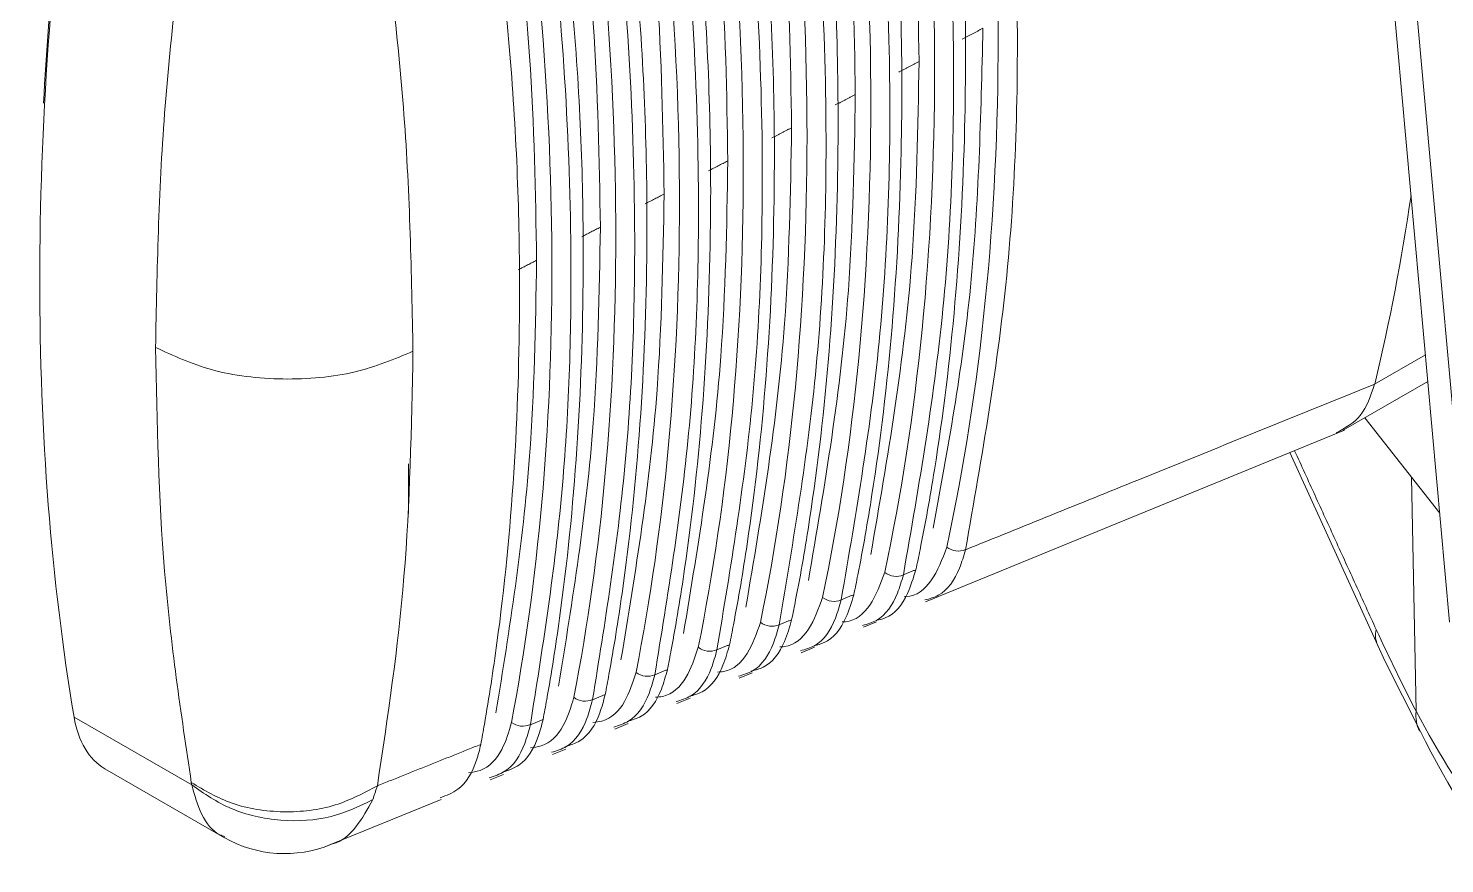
# Model space of a CAD drawing. Extents: x 11 to 120, y 2 to 94.
# Drawn here: x 84.41 to 85.436, y 13.316 to 13.921 of the extents above; entities that cross this region are included whole.
import ezdxf

# ---------------------------------------------------------------- set-up
doc = ezdxf.new("R2010")
doc.units = 0
doc.header["$MEASUREMENT"] = 0
doc.linetypes.add('SLD-Solid', pattern=[0])
doc.layers.add('OBJECT', color=7, linetype='CONTINUOUS')

msp = doc.modelspace()

# ---------------------------------------------------------------- linework, layer by layer
at = {"layer": 'OBJECT', "color": 7, "linetype": 'SLD-Solid', "lineweight": 15}
for p, q in [((85.3529, 14.4458), (85.4394, 13.4911)), ((85.371, 14.426), (85.4575, 13.4712)), ((85.4219, 13.6846), (85.3851, 13.6633)), ((85.3624, 13.6301), (85.4236, 13.6654)), ((85.06, 13.5058), (85.3634, 13.6301)), ((85.378, 13.6391), (85.4323, 13.5699)), ((85.3238, 13.6139), (85.3874, 13.4742)), ((84.6856, 13.6057), (84.6856, 13.5698)), ((85.4152, 13.4265), (85.4118, 13.596)), ((85.015, 13.4874), (85.0245, 13.4913)), ((84.9699, 13.4689), (84.9795, 13.4729)), ((84.9249, 13.4505), (84.9345, 13.4544)), ((84.8799, 13.4321), (84.8895, 13.436)), ((84.5286, 13.3731), (84.4434, 13.4223)), ((84.8349, 13.4136), (84.8445, 13.4176)), ((84.7898, 13.3952), (84.7995, 13.3991)), ((84.4657, 13.3849), (84.5524, 13.3349)), ((84.7446, 13.3769), (84.7543, 13.3808)), ((84.6249, 13.3282), (84.7092, 13.3625))]:
    msp.add_line(p, q, dxfattribs=at)
at = {"layer": 'OBJECT', "color": 7, "linetype": 'SLD-Solid', "lineweight": 15, "flags": 128}
msp.add_lwpolyline([(85.3873, 13.4745), (85.3927, 13.4625), (85.4178, 13.4129)], dxfattribs=at)
at = {"layer": 'OBJECT', "color": 7, "linetype": 'SLD-Solid', "lineweight": 15}
for centre, radius, start, end in [((83.8854, 14.0225), 1.5422, 346.5371, 351.7074), ((85.0836, 13.5557), 0.0132, 231.1969, 293.3634), ((85.0387, 13.5375), 0.0133, 231.3689, 293.3953), ((84.9937, 13.5194), 0.0133, 231.5416, 293.4275), ((84.9486, 13.5014), 0.0133, 231.715, 293.4597), ((85.4039, 13.4815), 0.0181, 166.7225, 203.9128), ((84.9036, 13.4833), 0.0133, 231.8892, 293.4921), ((84.8586, 13.4652), 0.0134, 232.0642, 293.5247), ((84.8135, 13.4472), 0.0134, 232.2399, 293.5573), ((85.4399, 13.4233), 0.0249, 172.7833, 206.8161), ((84.7684, 13.4291), 0.0134, 232.4164, 293.5902), ((86.0116, 13.7062), 0.6623, 206.3465, 229.8213), ((84.5959, 13.4117), 0.0883, 240.2939, 292.2468)]:
    msp.add_arc(centre, radius, start, end, dxfattribs=at)
for centre, major_axis, ratio, start_param, end_param in [((83.5308, 14.8121), (-1.1233, 1.9121), 0.582398, 3.705236, 4.140027), ((83.487, 14.7868), (-1.1217, 1.9093), 0.582398, 3.708599, 4.136664), ((83.4432, 14.7615), (-1.12, 1.9065), 0.582398, 3.71197, 4.133293), ((83.3993, 14.7362), (-1.1184, 1.9037), 0.582398, 3.715349, 4.129914), ((83.3555, 14.7109), (-1.1167, 1.9009), 0.582398, 3.718736, 4.126527), ((83.3116, 14.6856), (-1.1151, 1.898), 0.582398, 3.722132, 4.123132), ((83.2678, 14.6603), (-1.1135, 1.8952), 0.582398, 3.725535, 4.119729), ((83.2239, 14.6349), (-1.1118, 1.8924), 0.582398, 3.728947, 4.116317), ((85.9185, 14.7091), (1.0353, 1.9881), 0.546171, 2.150624, 2.267536), ((85.9259, 14.7052), (1.0403, 1.9967), 0.546312, 2.150718, 2.514227), ((84.5228, 13.4905), (0.0558, 0.1063), 0.548821, 2.515915, 3.11964)]:
    msp.add_ellipse(centre, major_axis=major_axis, ratio=ratio, start_param=start_param, end_param=end_param, dxfattribs=at)
for points, knots in [([(85.0889, 14.3281), (85.0899, 14.3222), (85.095, 14.2928), (85.1139, 14.1695), (85.1296, 13.9779), (85.1243, 13.744), (85.1007, 13.6107), (85.0889, 13.5435)], [0, 0, 0, 0, 0.020664, 0.10333, 0.434805, 0.715264, 1, 1, 1, 1]), ([(85.0439, 14.2969), (85.0449, 14.291), (85.0499, 14.2616), (85.0685, 14.1385), (85.0835, 13.9493), (85.0778, 13.7201), (85.0553, 13.5906), (85.0439, 13.5254)], [0, 0, 0, 0, 0.021019, 0.105105, 0.442277, 0.719147, 1, 1, 1, 1]), ([(85.053, 13.529), (85.054, 13.5338), (85.0589, 13.5575), (85.0772, 13.6593), (85.0921, 13.8316), (85.0865, 14.0682), (85.0642, 14.2245), (85.053, 14.3032)], [0, 0, 0, 0, 0.020946, 0.104745, 0.440757, 0.718361, 1, 1, 1, 1]), ([(85.0553, 13.8971), (85.0544, 13.9459), (85.0522, 14.0739), (85.0325, 14.2098), (85.0203, 14.2938)], [0, 0, 0, 0, 0.38188, 1, 1, 1, 1]), ([(84.9989, 14.2657), (84.9999, 14.2598), (85.0048, 14.2304), (85.0231, 14.1074), (85.0374, 13.9208), (85.0313, 13.6963), (85.0098, 13.5706), (84.9989, 13.5073)], [0, 0, 0, 0, 0.021386, 0.106942, 0.450006, 0.723153, 1, 1, 1, 1]), ([(85.008, 13.5109), (85.009, 13.5157), (85.0138, 13.5395), (85.0318, 13.6416), (85.046, 13.8121), (85.0401, 14.0444), (85.0188, 14.1958), (85.008, 14.272)], [0, 0, 0, 0, 0.021311, 0.106567, 0.448429, 0.72234, 1, 1, 1, 1]), ([(85.0091, 13.8731), (85.0083, 13.9219), (85.0061, 14.0479), (84.9869, 14.1818), (84.9751, 14.2638)], [0, 0, 0, 0, 0.387367, 1, 1, 1, 1]), ([(84.963, 13.4928), (84.964, 13.4976), (84.9688, 13.5214), (84.9864, 13.6238), (84.9999, 13.7927), (84.9937, 14.0206), (84.9733, 14.1671), (84.963, 14.2408)], [0, 0, 0, 0, 0.021688, 0.108454, 0.456371, 0.726448, 1, 1, 1, 1]), ([(84.963, 13.8491), (84.9621, 13.8979), (84.9599, 14.022), (84.9412, 14.1538), (84.9299, 14.2337)], [0, 0, 0, 0, 0.393082, 1, 1, 1, 1]), ([(84.9539, 14.2345), (84.9549, 14.2287), (84.9597, 14.1993), (84.9776, 14.0764), (84.9912, 13.8923), (84.9849, 13.6725), (84.9643, 13.5505), (84.9539, 13.4891)], [0, 0, 0, 0, 0.021766, 0.108843, 0.458007, 0.72729, 1, 1, 1, 1]), ([(84.9181, 13.4747), (84.919, 13.4795), (84.9237, 13.5034), (84.941, 13.606), (84.9538, 13.7732), (84.9473, 13.9968), (84.9279, 14.1384), (84.9181, 14.2097)], [0, 0, 0, 0, 0.022079, 0.110408, 0.464595, 0.730691, 1, 1, 1, 1]), ([(84.9168, 13.8251), (84.916, 13.8739), (84.9138, 13.9962), (84.8956, 14.1258), (84.8847, 14.2038)], [0, 0, 0, 0, 0.399041, 1, 1, 1, 1]), ([(84.9089, 14.2033), (84.9099, 14.1975), (84.9146, 14.1681), (84.9322, 14.0454), (84.9451, 13.8638), (84.9385, 13.6486), (84.9188, 13.5305), (84.9089, 13.471)], [0, 0, 0, 0, 0.02216, 0.110811, 0.466294, 0.731564, 1, 1, 1, 1]), ([(84.8707, 13.8011), (84.8698, 13.8499), (84.8677, 13.9703), (84.85, 14.098), (84.8394, 14.1739)], [0, 0, 0, 0, 0.405259, 1, 1, 1, 1]), ([(84.873, 13.4566), (84.874, 13.4614), (84.8786, 13.4854), (84.8955, 13.5883), (84.9077, 13.7537), (84.9009, 13.973), (84.8824, 14.1097), (84.873, 14.1785)], [0, 0, 0, 0, 0.022484, 0.112433, 0.473117, 0.735079, 1, 1, 1, 1]), ([(84.8639, 14.1722), (84.8648, 14.1663), (84.8695, 14.137), (84.8867, 14.0143), (84.8989, 13.8353), (84.892, 13.6248), (84.8733, 13.5104), (84.8639, 13.453)], [0, 0, 0, 0, 0.022568, 0.112852, 0.474884, 0.735984, 1, 1, 1, 1]), ([(84.8245, 13.7771), (84.8236, 13.826), (84.8215, 13.9445), (84.8043, 14.0701), (84.7942, 14.144)], [0, 0, 0, 0, 0.411755, 1, 1, 1, 1]), ([(84.828, 13.4386), (84.8289, 13.4434), (84.8334, 13.4674), (84.8501, 13.5706), (84.8615, 13.7343), (84.8546, 13.9492), (84.8369, 14.0811), (84.828, 14.1474)], [0, 0, 0, 0, 0.022904, 0.114532, 0.481954, 0.739618, 1, 1, 1, 1]), ([(84.8188, 14.141), (84.8198, 14.1351), (84.8243, 14.1058), (84.8412, 13.9833), (84.8527, 13.8068), (84.8456, 13.6009), (84.8278, 13.4904), (84.8188, 13.4349)], [0, 0, 0, 0, 0.022991, 0.114968, 0.483791, 0.740558, 1, 1, 1, 1]), ([(84.7783, 13.7531), (84.7775, 13.802), (84.7754, 13.9188), (84.7587, 14.0424), (84.7489, 14.1142)], [0, 0, 0, 0, 0.418548, 1, 1, 1, 1]), ([(84.783, 13.4205), (84.7839, 13.4253), (84.7883, 13.4494), (84.8046, 13.5528), (84.8154, 13.7148), (84.8082, 13.9253), (84.7914, 14.0524), (84.783, 14.1162)], [0, 0, 0, 0, 0.023339, 0.11671, 0.491124, 0.744318, 1, 1, 1, 1]), ([(84.7738, 14.1099), (84.7747, 14.104), (84.7792, 14.0747), (84.7957, 13.9523), (84.8066, 13.7783), (84.7992, 13.5771), (84.7823, 13.4704), (84.7738, 13.4168)], [0, 0, 0, 0, 0.02343, 0.117164, 0.493036, 0.745294, 1, 1, 1, 1]), ([(84.7379, 13.4025), (84.7388, 13.4073), (84.7431, 13.4315), (84.7591, 13.5351), (84.7693, 13.6954), (84.7618, 13.9015), (84.7459, 14.0237), (84.7379, 14.0851)], [0, 0, 0, 0, 0.023792, 0.118973, 0.500646, 0.749188, 1, 1, 1, 1]), ([(84.663, 14.0334), (84.6705, 13.9745), (84.6856, 13.8559), (84.6877, 13.7437), (84.6888, 13.6872)], [0, 0, 0, 0, 0.496376, 1, 1, 1, 1]), ([(85.1015, 13.9211), (85.1, 13.8576), (85.097, 13.7307), (85.076, 13.6162), (85.0655, 13.559)], [0, 0, 0, 0, 0.500491, 1, 1, 1, 1]), ([(85.0553, 13.8971), (85.0544, 13.8492), (85.0522, 13.7239), (85.0325, 13.6103), (85.0203, 13.5401)], [0, 0, 0, 0, 0.38188, 1, 1, 1, 1]), ([(85.0091, 13.8731), (85.0083, 13.8253), (85.0061, 13.7018), (84.9869, 13.5897), (84.9751, 13.5211)], [0, 0, 0, 0, 0.387367, 1, 1, 1, 1]), ([(84.963, 13.8491), (84.9621, 13.8013), (84.9599, 13.6796), (84.9412, 13.5691), (84.9299, 13.502)], [0, 0, 0, 0, 0.393082, 1, 1, 1, 1]), ([(84.9168, 13.8251), (84.916, 13.7773), (84.9138, 13.6575), (84.8956, 13.5485), (84.8847, 13.4829)], [0, 0, 0, 0, 0.399041, 1, 1, 1, 1]), ([(84.8707, 13.8011), (84.8698, 13.7533), (84.8677, 13.6353), (84.85, 13.5278), (84.8394, 13.4638)], [0, 0, 0, 0, 0.405259, 1, 1, 1, 1]), ([(84.8245, 13.7771), (84.8236, 13.7293), (84.8215, 13.6131), (84.8043, 13.507), (84.7942, 13.4447)], [0, 0, 0, 0, 0.411755, 1, 1, 1, 1]), ([(84.7783, 13.7531), (84.7775, 13.7053), (84.7754, 13.5908), (84.7587, 13.4863), (84.7489, 13.4254)], [0, 0, 0, 0, 0.418548, 1, 1, 1, 1]), ([(84.5024, 13.69), (84.5153, 13.684), (84.5422, 13.6715), (84.5946, 13.6653), (84.6474, 13.6699), (84.6754, 13.6816), (84.6888, 13.6872)], [0, 0, 0, 0, 0.240773, 0.5, 0.759227, 1, 1, 1, 1]), ([(84.663, 13.3725), (84.6705, 13.4223), (84.6856, 13.5225), (84.6877, 13.6321), (84.6888, 13.6872)], [0, 0, 0, 0, 0.496376, 1, 1, 1, 1]), ([(85.3852, 13.6635), (85.3278, 13.6402), (85.2291, 13.6001), (85.1303, 13.5602), (85.0889, 13.5435)], [0, 0, 0, 0, 0.581449, 1, 1, 1, 1]), ([(85.3572, 13.6281), (85.3636, 13.6316), (85.3768, 13.6387), (85.3823, 13.655), (85.3851, 13.6633)], [0, 0, 0, 0, 0.491595, 1, 1, 1, 1]), ([(85.0447, 13.5095), (85.0451, 13.5095), (85.0533, 13.5096), (85.0659, 13.5203), (85.0721, 13.5367), (85.0754, 13.5453)], [0, 0, 0, 0, 0.023079, 0.484568, 1, 1, 1, 1]), ([(85.0889, 13.5435), (85.0876, 13.539), (85.0835, 13.5253), (85.074, 13.5111), (85.0628, 13.508), (85.0595, 13.5071)], [0, 0, 0, 0, 0.257653, 0.7771, 1, 1, 1, 1]), ([(85.0242, 13.4923), (85.0264, 13.4928), (85.0364, 13.4949), (85.0466, 13.5083), (85.0511, 13.5231), (85.053, 13.529)], [0, 0, 0, 0, 0.145511, 0.65914, 1, 1, 1, 1]), ([(84.9996, 13.4913), (85.0004, 13.4913), (85.0089, 13.4915), (85.0214, 13.5025), (85.0273, 13.5188), (85.0304, 13.5272)], [0, 0, 0, 0, 0.044314, 0.503864, 1, 1, 1, 1]), ([(85.0439, 13.5254), (85.0426, 13.5208), (85.0386, 13.5071), (85.0291, 13.4928), (85.0179, 13.4897), (85.0144, 13.4887)], [0, 0, 0, 0, 0.256323, 0.773095, 1, 1, 1, 1]), ([(84.9545, 13.4731), (84.9556, 13.4731), (84.9644, 13.4735), (84.9768, 13.4848), (84.9825, 13.5008), (84.9854, 13.509)], [0, 0, 0, 0, 0.065775, 0.523425, 1, 1, 1, 1]), ([(84.9989, 13.5073), (84.9976, 13.5027), (84.9937, 13.4889), (84.9842, 13.4745), (84.9729, 13.4713), (84.9694, 13.4703)], [0, 0, 0, 0, 0.255064, 0.769306, 1, 1, 1, 1]), ([(84.9791, 13.474), (84.9816, 13.4746), (84.9919, 13.477), (85.0019, 13.4906), (85.0063, 13.5052), (85.008, 13.5109)], [0, 0, 0, 0, 0.166918, 0.678096, 1, 1, 1, 1]), ([(84.9094, 13.4549), (84.9109, 13.455), (84.92, 13.4555), (84.9322, 13.467), (84.9377, 13.4829), (84.9404, 13.4909)], [0, 0, 0, 0, 0.087474, 0.543265, 1, 1, 1, 1]), ([(84.9539, 13.4891), (84.9527, 13.4846), (84.9488, 13.4708), (84.9392, 13.4562), (84.9279, 13.4529), (84.9244, 13.4519)], [0, 0, 0, 0, 0.253874, 0.765726, 1, 1, 1, 1]), ([(84.934, 13.4557), (84.9369, 13.4564), (84.9474, 13.4591), (84.9573, 13.473), (84.9615, 13.4874), (84.963, 13.4928)], [0, 0, 0, 0, 0.188373, 0.697236, 1, 1, 1, 1]), ([(85.3863, 13.4856), (85.3958, 13.4654), (85.4054, 13.4451), (85.4152, 13.4265), (85.4152, 13.4265)], [0, 0, 0, 0, 0.99997, 1, 1, 1, 1]), ([(84.8643, 13.4366), (84.8661, 13.4368), (84.8756, 13.4375), (84.8876, 13.4494), (84.8928, 13.4651), (84.8954, 13.4728)], [0, 0, 0, 0, 0.109422, 0.563396, 1, 1, 1, 1]), ([(84.9089, 13.471), (84.9077, 13.4665), (84.9038, 13.4526), (84.8943, 13.438), (84.8829, 13.4346), (84.8793, 13.4335)], [0, 0, 0, 0, 0.252752, 0.762349, 1, 1, 1, 1]), ([(84.889, 13.4374), (84.8921, 13.4382), (84.9029, 13.4412), (84.9126, 13.4554), (84.9166, 13.4696), (84.9181, 13.4747)], [0, 0, 0, 0, 0.209906, 0.716583, 1, 1, 1, 1]), ([(84.8439, 13.4191), (84.8474, 13.4201), (84.8584, 13.4233), (84.8679, 13.4378), (84.8717, 13.4518), (84.873, 13.4566)], [0, 0, 0, 0, 0.231544, 0.736162, 1, 1, 1, 1]), ([(84.8191, 13.4184), (84.8213, 13.4186), (84.8311, 13.4196), (84.843, 13.4317), (84.848, 13.4472), (84.8503, 13.4547)], [0, 0, 0, 0, 0.131631, 0.583833, 1, 1, 1, 1]), ([(84.8639, 13.453), (84.8626, 13.4484), (84.8589, 13.4345), (84.8493, 13.4197), (84.8379, 13.4163), (84.8342, 13.4151)], [0, 0, 0, 0, 0.251695, 0.759168, 1, 1, 1, 1]), ([(84.774, 13.4001), (84.7766, 13.4004), (84.7867, 13.4016), (84.7984, 13.4141), (84.8031, 13.4294), (84.8053, 13.4366)], [0, 0, 0, 0, 0.154117, 0.604592, 1, 1, 1, 1]), ([(84.7988, 13.4007), (84.8026, 13.4019), (84.8139, 13.4055), (84.8232, 13.4203), (84.8268, 13.4341), (84.828, 13.4386)], [0, 0, 0, 0, 0.253621, 0.756094, 1, 1, 1, 1]), ([(84.8188, 13.4349), (84.8176, 13.4303), (84.8139, 13.4163), (84.8043, 13.4015), (84.7929, 13.3979), (84.7891, 13.3968)], [0, 0, 0, 0, 0.250495, 0.755558, 1, 1, 1, 1]), ([(85.4152, 13.4265), (85.4152, 13.4265), (85.4317, 13.3954), (85.4695, 13.3355), (85.5588, 13.2315), (85.6409, 13.1684), (85.6994, 13.1346), (85.6994, 13.1346)], [0, 0, 0, 0, 0.000005, 0.259099, 0.518181, 0.999995, 1, 1, 1, 1]), ([(84.7289, 13.3819), (84.7318, 13.3823), (84.7422, 13.3838), (84.7537, 13.3966), (84.7582, 13.4116), (84.7602, 13.4185)], [0, 0, 0, 0, 0.176895, 0.625691, 1, 1, 1, 1]), ([(84.7738, 13.4168), (84.7725, 13.4122), (84.7689, 13.3982), (84.7593, 13.3832), (84.7478, 13.3796), (84.744, 13.3784)], [0, 0, 0, 0, 0.249087, 0.751319, 1, 1, 1, 1]), ([(84.7537, 13.3823), (84.7578, 13.3837), (84.7694, 13.3877), (84.7785, 13.4028), (84.7819, 13.4163), (84.783, 13.4205)], [0, 0, 0, 0, 0.276911, 0.77662, 1, 1, 1, 1]), ([(84.7086, 13.3639), (84.713, 13.3656), (84.7248, 13.3699), (84.7337, 13.3854), (84.737, 13.3986), (84.7379, 13.4025)], [0, 0, 0, 0, 0.300262, 0.79736, 1, 1, 1, 1]), ([(84.5283, 13.3749), (84.5377, 13.3693), (84.5573, 13.3577), (84.5949, 13.352), (84.6329, 13.3564), (84.6532, 13.3673), (84.663, 13.3725)], [0, 0, 0, 0, 0.24117, 0.5, 0.75883, 1, 1, 1, 1]), ([(84.5286, 13.3731), (84.5377, 13.3668), (84.5566, 13.3539), (84.5929, 13.346), (84.6298, 13.348), (84.65, 13.3578), (84.6597, 13.3625)], [0, 0, 0, 0, 0.241561, 0.5, 0.758439, 1, 1, 1, 1]), ([(84.5286, 13.3731), (84.5307, 13.3657), (84.5349, 13.3509), (84.5441, 13.3387), (84.5513, 13.3361), (84.5525, 13.3357)], [0, 0, 0, 0, 0.454444, 0.908888, 1, 1, 1, 1]), ([(84.6292, 13.3303), (84.6297, 13.3303), (84.637, 13.3317), (84.6484, 13.3419), (84.6559, 13.3557), (84.6597, 13.3625)], [0, 0, 0, 0, 0.0316, 0.5158, 1, 1, 1, 1])]:
    msp.add_open_spline(points, degree=3, knots=knots, dxfattribs=at)
for points, degree in [([(84.5024, 13.69), (84.5035, 13.746), (84.5057, 13.858), (84.5208, 13.9761), (84.5283, 14.0351)], 3), ([(85.0864, 13.9133), (85.1015, 13.9211)], 1), ([(85.0405, 13.8894), (85.0553, 13.8971)], 1), ([(84.9946, 13.8656), (85.0091, 13.8731)], 1), ([(84.9487, 13.8417), (84.963, 13.8491)], 1), ([(84.9029, 13.8179), (84.9168, 13.8251)], 1), ([(84.857, 13.794), (84.8707, 13.8011)], 1), ([(84.8111, 13.7702), (84.8245, 13.7771)], 1), ([(84.7652, 13.7463), (84.7783, 13.7531)], 1), ([(84.5024, 13.69), (84.5035, 13.6353), (84.5057, 13.5259), (84.5208, 13.4252), (84.5283, 13.3749)], 3), ([(85.3851, 13.6633), (85.3852, 13.6635)], 1), ([(85.3272, 13.6152), (85.3863, 13.4856)], 1), ([(85.053, 13.529), (85.0439, 13.5254)], 1), ([(85.008, 13.5109), (84.9989, 13.5073)], 1), ([(84.963, 13.4928), (84.9539, 13.4891)], 1), ([(84.9181, 13.4747), (84.9089, 13.471)], 1), ([(84.873, 13.4566), (84.8639, 13.453)], 1), ([(84.828, 13.4386), (84.8188, 13.4349)], 1), ([(84.783, 13.4205), (84.7738, 13.4168)], 1), ([(84.7379, 13.4025), (84.663, 13.3725)], 1), ([(84.5283, 13.3749), (84.5286, 13.3731)], 1), ([(84.6597, 13.3625), (84.663, 13.3725)], 1)]:
    msp.add_open_spline(points, degree=degree, dxfattribs=at)

doc.saveas('drawing.dxf')
